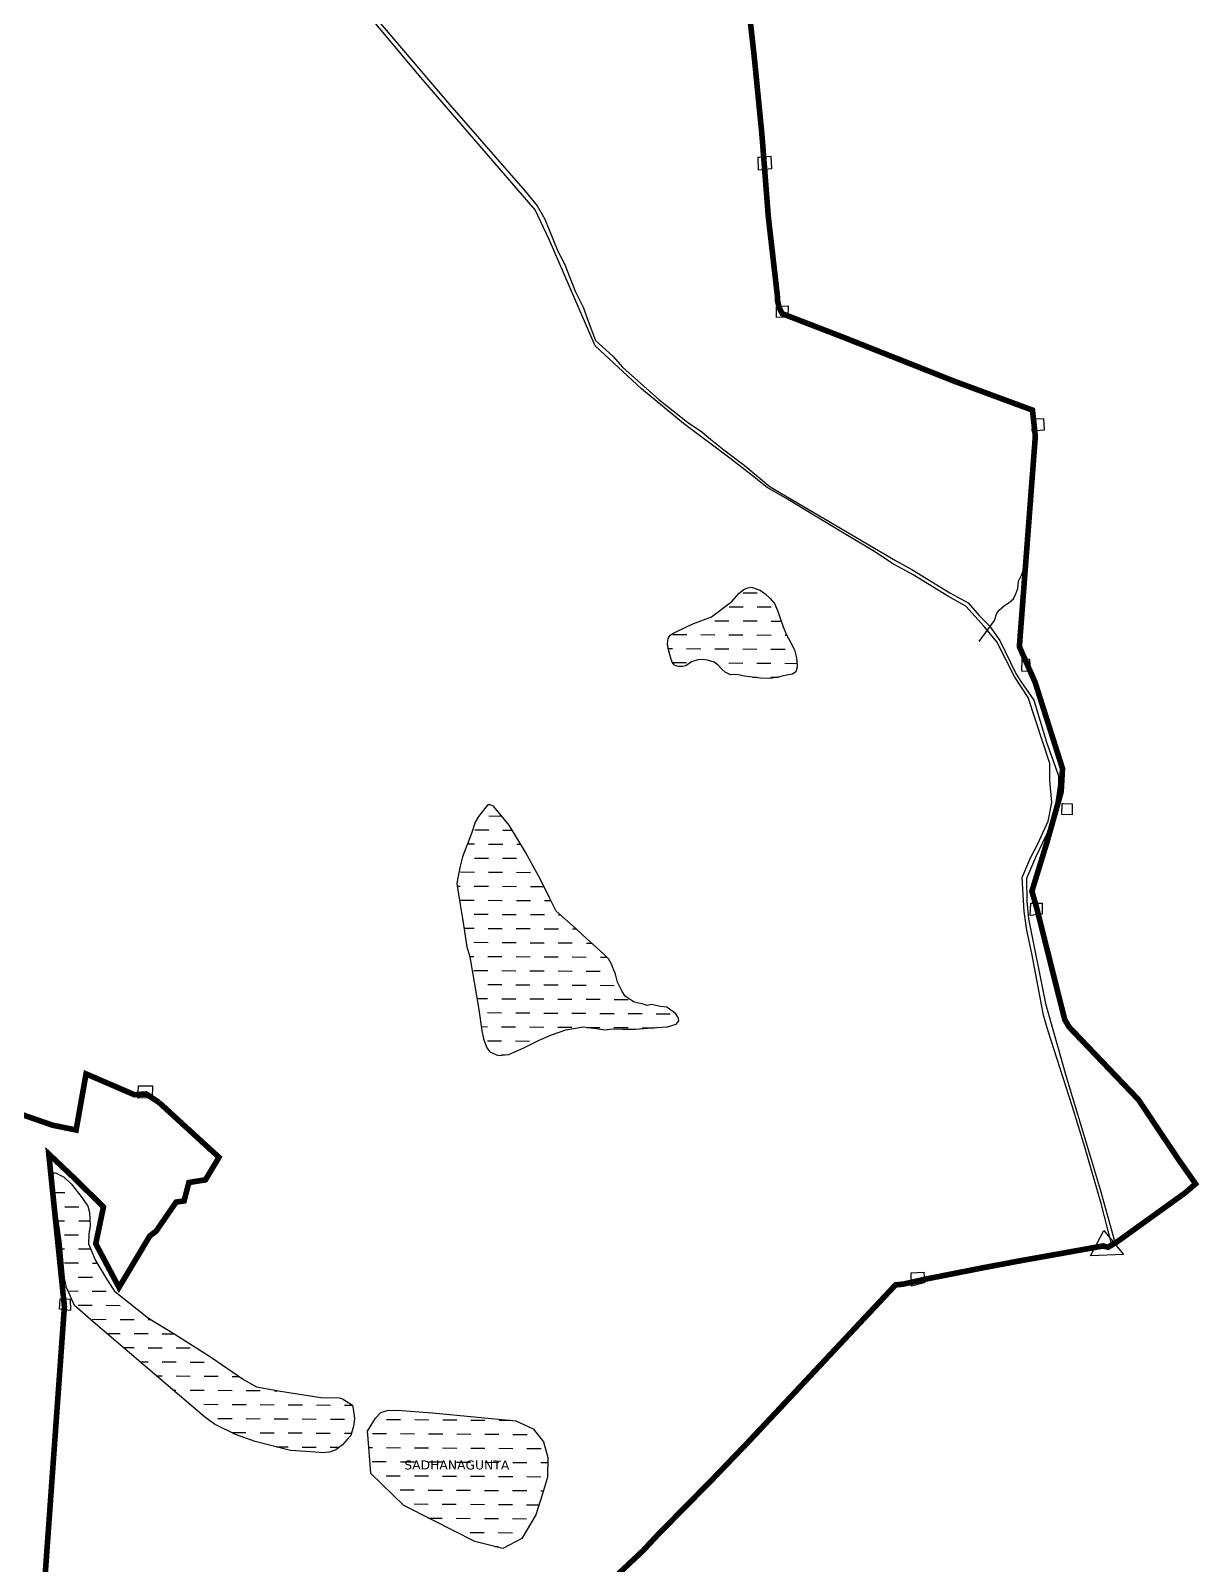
# Model space of a CAD drawing. Header units: inches. Extents: x 360616 to 379062, y 1506291 to 1520405.
# Drawn here: x 376983 to 379062, y 1509518 to 1512248 of the extents above; entities that cross this region are included whole.
import ezdxf

# ---------------------------------------------------------------- set-up
doc = ezdxf.new("R2010")
doc.units = ezdxf.units.IN
doc.header["$MEASUREMENT"] = 0
doc.linetypes.add('ACAD_ISO03W100', pattern=[30, 12, -18])
doc.linetypes.add('BORDER', pattern=[1.75, 0.5, -0.25, 0.5, -0.25, 0, -0.25])
for name, color, linetype in [('BL', 7, 'Continuous'), ('village', 30, 'Continuous'), ('WATER_BODY', 4, 'Continuous'), ('ZSTU', 7, 'Continuous')]:
    doc.layers.add(name, color=color, linetype=linetype)
doc.layers.add('ROAD', color=1, linetype='Continuous', lineweight=25)
doc.layers.add('VILL_BOUNDARY', color=6, linetype='BORDER', lineweight=30)
doc.styles.get("Standard").update_dxf_attribs({"font": 'verdana.TTF'})

msp = doc.modelspace()

# ---------------------------------------------------------------- hatches: boundary and pattern name
at = {"layer": 'WATER_BODY'}
h = msp.add_hatch(dxfattribs=at)
h.set_pattern_fill('DASH', color=256, scale=200, angle=359.63535, style=0)
h.paths.add_polyline_path([(378281.7, 1511096.4), (378297.3, 1511095.8), (378313.4, 1511097.9), (378322, 1511100.4), (378338.6, 1511103.5), (378344.1, 1511107.4), (378346.4, 1511113.6), (378347, 1511118.8), (378345.4, 1511132.5), (378342.2, 1511146.8), (378335.1, 1511160.7), (378327.9, 1511173.4), (378321.9, 1511187.7), (378311.7, 1511216.5), (378306.3, 1511229), (378298.9, 1511238.1), (378290, 1511246.7), (378281, 1511253.1), (378265.5, 1511258), (378259.1, 1511257.1), (378251.9, 1511254.1), (378243.6, 1511247.6), (378230.3, 1511233), (378194.5, 1511205.7), (378161.3, 1511193.3), (378137.5, 1511181.7), (378126.6, 1511176.5), (378120.8, 1511172.9), (378117.4, 1511167.1), (378116.1, 1511157.6), (378117.3, 1511149), (378120.7, 1511136), (378121.8, 1511131.8), (378124.5, 1511125.1), (378128.7, 1511119.2), (378134.4, 1511117), (378143.5, 1511117.1), (378148.8, 1511118.5), (378159, 1511125.4), (378169.8, 1511128.7), (378178.8, 1511129.4), (378187.3, 1511128.3), (378199.3, 1511124.9), (378206.3, 1511119.3), (378212, 1511112.7), (378218.7, 1511107.2), (378228, 1511102.5), (378239.6, 1511103), (378253.2, 1511100)])
h.paths.add_polyline_path([(378205.8, 1511196), (378258.9, 1511196), (378258.8, 1511165.2), (378205.8, 1511165.2)], flags=24)
h = msp.add_hatch(dxfattribs=at)
h.set_pattern_fill('DASH', color=256, scale=200, angle=359.63535, style=0)
h.paths.add_polyline_path([(377935.3, 1510470.9), (377965.9, 1510475.9), (377989.1, 1510473), (378004.5, 1510470.9), (378018.1, 1510472.5), (378036.6, 1510471.9), (378059, 1510471.7), (378087.6, 1510473.9), (378116.3, 1510476.1), (378131.2, 1510480.9), (378136.5, 1510486.8), (378135.6, 1510491.5), (378130.9, 1510499.1), (378114.8, 1510511), (378103.5, 1510512.3), (378087.8, 1510515.8), (378080, 1510514), (378072.7, 1510516.4), (378056.5, 1510520), (378040.6, 1510530.5), (378035.3, 1510538.6), (378027.2, 1510555.6), (378023.5, 1510569.7), (378016, 1510588.7), (378010.9, 1510597), (378002.1, 1510605.8), (377972.6, 1510632.6), (377953.5, 1510650.3), (377918.2, 1510681.8), (377905.3, 1510706.5), (377889.9, 1510737.9), (377874.2, 1510767.3), (377863.7, 1510786.7), (377834.1, 1510834.9), (377814.6, 1510858.6), (377806.4, 1510868.6), (377800.8, 1510871), (377796.6, 1510871), (377792.6, 1510867.1), (377779.7, 1510850.2), (377773.9, 1510840.1), (377767.4, 1510820.2), (377751.2, 1510778.7), (377747, 1510762), (377742.7, 1510737.9), (377741.4, 1510730.7), (377747.3, 1510693.5), (377751.2, 1510668.8), (377759.3, 1510618.2), (377764.7, 1510600.4), (377780.3, 1510507), (377785.5, 1510469), (377788.9, 1510454.9), (377794.5, 1510438.8), (377799.9, 1510431.5), (377815, 1510424.7), (377833.7, 1510426.9), (377860.6, 1510438.4), (377887.5, 1510452.3), (377909.9, 1510461.9)])
h.paths.add_polyline_path([(377809.4, 1510688.6), (377860.2, 1510688.5), (377860.1, 1510657.8), (377809.4, 1510657.8)], flags=24)
h = msp.add_hatch(dxfattribs=at)
h.set_pattern_fill('DASH', color=256, scale=200, angle=359.63535, style=0)
h.paths.add_polyline_path([(377347.5, 1509750.6), (377382.6, 1509738.2), (377445.6, 1509722.1), (377504.2, 1509718.3), (377515, 1509719.4), (377526, 1509723.4), (377537.8, 1509732.2), (377552.5, 1509748.9), (377557.3, 1509765.2), (377559.3, 1509778.3), (377555.9, 1509802.6), (377538.1, 1509814.2), (377532.5, 1509815.9), (377499.2, 1509816.5), (377427.4, 1509827.6), (377379.2, 1509836.5), (377302.9, 1509888.6), (377239.7, 1509929.4), (377192.8, 1509957.5), (377130.1, 1510006.9), (377098.6, 1510060.3), (377084.1, 1510094.6), (377089.3, 1510122.1), (377087.9, 1510145.7), (377085, 1510156.7), (377074.8, 1510171.6), (377055, 1510196.6), (377042.7, 1510208.7), (377027.6, 1510216.2), (377025.7, 1510216.6), (377022.8, 1510211.3), (377024.6, 1510183.7), (377037.4, 1510093.8), (377043.1, 1510028.9), (377046.7, 1510012.2), (377060.9, 1509980), (377094.1, 1509951.1), (377292.2, 1509781.9), (377310.4, 1509768.8)])
h.paths.add_polyline_path([(377272.1, 1509860), (377321.6, 1509859.9), (377321.6, 1509829.1), (377272, 1509829.2)], flags=24)
h = msp.add_hatch(dxfattribs=at)
h.set_pattern_fill('DASH', color=256, scale=200, angle=359.63535, style=0)
h.paths.add_polyline_path([(377647.3, 1509624), (377698.5, 1509598.1), (377773.6, 1509560), (377823, 1509547.6), (377857.2, 1509565.5), (377881.9, 1509607.7), (377902.6, 1509674.5), (377903.4, 1509709.4), (377895.7, 1509737.4), (377877.1, 1509760.6), (377846.3, 1509774.9), (377697.9, 1509789), (377642.8, 1509793.3), (377619.7, 1509794), (377606.3, 1509789.6), (377596.9, 1509779.7), (377582.5, 1509756.7), (377588.1, 1509681.2)])
h.paths.add_polyline_path([(377643.9, 1509708.5), (377838.5, 1509708.3), (377838.5, 1509683.7), (377643.9, 1509683.9)], flags=24)

# ---------------------------------------------------------------- linework, layer by layer
at = {"layer": 'BL'}
for points in [[(378279.6, 1512023.6), (378299.7, 1512025.1), (378301.3, 1512002.5), (378277.9, 1512000.4), (378277.3, 1512023.4), (378279.6, 1512023.6)], [(378310.1, 1511757.8), (378330.5, 1511758.8), (378330.1, 1511738.6), (378309.7, 1511738), (378310.1, 1511757.8)], [(378765.8, 1511558), (378784.7, 1511558.4), (378786, 1511537.6), (378765, 1511536.1), (378765.8, 1511558)], [(378748.1, 1511130.8), (378760.3, 1511130.1), (378761.1, 1511108.5), (378746.6, 1511108.6), (378747.2, 1511130.8), (378748.1, 1511130.8)], [(378819.4, 1510873.5), (378836.1, 1510872.9), (378835.9, 1510853.2), (378817.6, 1510853.6), (378818.2, 1510873.5), (378819.4, 1510873.5)], [(378762.2, 1510695.9), (378782.7, 1510696.3), (378782.7, 1510676.3), (378761.2, 1510674.3), (378762.2, 1510695.9)], [(377174.9, 1510371), (377200.2, 1510370.8), (377199.4, 1510349.6), (377173.8, 1510349.3), (377174.9, 1510371)], [(378892.2, 1510113.3), (378927, 1510070.8), (378868.6, 1510068.8), (378892.2, 1510113.3)], [(378549.7, 1510038.2), (378572, 1510039.7), (378573.4, 1510020.6), (378550, 1510014.7), (378549.7, 1510038.2)], [(377035.6, 1509992.2), (377053.5, 1509991.3), (377053.9, 1509971.5), (377034.4, 1509973.5), (377035.4, 1509992.2)]]:
    msp.add_lwpolyline(points, dxfattribs=at)
at = {"layer": 'BL', "color": 4}
msp.add_lwpolyline([(377596.9, 1509779.7), (377606.3, 1509789.6), (377619.7, 1509794), (377642.8, 1509793.3), (377697.9, 1509789), (377846.3, 1509774.9), (377877.1, 1509760.6), (377895.7, 1509737.4), (377903.4, 1509709.4), (377902.6, 1509674.5), (377893.5, 1509645.2), (377881.9, 1509607.7), (377857.2, 1509565.5), (377823, 1509547.6), (377773.6, 1509560), (377698.5, 1509598.1), (377647.3, 1509624), (377588.1, 1509681.2), (377586.3, 1509705.1), (377584, 1509735.8), (377582.5, 1509756.7), (377596.9, 1509779.7)], dxfattribs=at)
at = {"layer": 'ROAD', "color": 1}
for points in [[(378905.6, 1510089.6), (378887.4, 1510161.5), (378858.6, 1510262), (378836.1, 1510335.2), (378793.4, 1510468.1), (378785.2, 1510496.7), (378764.8, 1510603.4), (378755.4, 1510648.2), (378750.3, 1510681.3), (378746.9, 1510741.6), (378761.6, 1510776.6), (378775, 1510801.6), (378793.2, 1510841.8), (378799.6, 1510874.9), (378796, 1510914), (378796.2, 1510944.6), (378757.8, 1511062.2), (378734.1, 1511098.1), (378702, 1511161.1), (378679.4, 1511188.3), (378647, 1511224.7), (378616.2, 1511241.6), (378553, 1511280.5), (378515, 1511301.1), (378489.4, 1511318), (378468.3, 1511331.1), (378430.1, 1511353.5), (378376.6, 1511386.3), (378329.3, 1511414.7), (378293.4, 1511435.5), (378264.5, 1511458.7), (378227, 1511487.7), (378144.3, 1511549.2), (378069.9, 1511611.2), (377987.4, 1511687.5), (377905.8, 1511876.7), (377880.7, 1511929.8), (377677.4, 1512165.3), (377588.3, 1512271.3)], [(377594.9, 1512273.4), (377708, 1512140.6), (377728.6, 1512116.3), (377862.8, 1511963.1), (377884, 1511937), (377897.6, 1511913.1), (377920.9, 1511855.9), (377932.6, 1511833.6), (377951.9, 1511784.7), (377966.6, 1511755), (377973.1, 1511736.1), (377988.2, 1511697), (378019, 1511669.5), (378036.1, 1511650), (378100.7, 1511592.1), (378151.5, 1511551.9), (378177.3, 1511534.7), (378192.5, 1511521.9), (378216.3, 1511502.6), (378252.4, 1511475.3), (378298.4, 1511436.7), (378521.6, 1511305.5), (378550.7, 1511289.7), (378618.5, 1511248.2), (378650.8, 1511230.6), (378670.4, 1511207.8), (378688.6, 1511189.2), (378707.2, 1511163.1), (378735.7, 1511104.8), (378744.8, 1511090.5), (378767.6, 1511057.1), (378790.5, 1510982.6), (378811.4, 1510922.3), (378811.7, 1510907.7), (378806, 1510871.2), (378795.6, 1510829.5), (378770.7, 1510777.1), (378754.4, 1510740.2), (378755.4, 1510699.8), (378758.4, 1510668.1), (378788.3, 1510517.5), (378824.5, 1510389.3), (378868.1, 1510246), (378885.7, 1510186.8), (378911.8, 1510092.6)]]:
    msp.add_lwpolyline(points, dxfattribs=at)
at = {"layer": 'VILL_BOUNDARY', "linetype": 'ACAD_ISO03W100', "lineweight": -2, "ltscale": 3, "const_width": 10}
for points in [[(378029, 1509503.1), (378072.1, 1509543.5), (378099.6, 1509573), (378137.3, 1509611.3), (378192.8, 1509667.6), (378260, 1509737.5), (378521.7, 1510016.8), (378535.4, 1510018.2), (378576.3, 1510027.3), (378679, 1510047.6), (378740.8, 1510059.2), (378891, 1510086.1), (378899.6, 1510083.8), (378913.6, 1510092), (378921.5, 1510097.5), (379036.5, 1510180.3), (379055.4, 1510196.6), (379023.8, 1510241.8), (378953.8, 1510346.4), (378830.3, 1510475.8), (378822.7, 1510489), (378810.7, 1510536.3), (378772.7, 1510687.9), (378764.3, 1510717.3), (378791.3, 1510805.2), (378816.4, 1510894.2), (378818.7, 1510935.5), (378770.2, 1511088.4), (378742, 1511152.5), (378770.4, 1511526.9), (378766.2, 1511565), (378765.3, 1511573.3), (378626.5, 1511624.6), (378429.9, 1511702.5), (378320.3, 1511744.8), (378315.3, 1511754.3), (378312, 1511766.9), (378311.4, 1511777.8), (378295.4, 1511917.2), (378283.9, 1512064.9), (378270, 1512205.5), (378255.6, 1512334)], [(377211.3, 1510341.6), (377188.6, 1510356.5), (377167.7, 1510355.2), (377081.7, 1510392.2), (377064, 1510292.4), (377022.3, 1510300.9), (376811.3, 1510374.2), (376711.1, 1510399.6), (376712, 1510413.6), (376599.9, 1510434.7), (376618.2, 1510556.3), (376143, 1510900.7), (375897.7, 1510952.8), (375861.1, 1511106.3), (375791.5, 1511237), (375646, 1511241.7), (375529, 1511249.9), (375529, 1511265.5), (375651.5, 1511445.3), (375600.7, 1511541.9), (375563, 1511537.1), (375450.9, 1511453.2), (375291.2, 1511597.8)], [(377211.3, 1510341.6), (377318.2, 1510243.8), (377294.2, 1510203.8), (377264.6, 1510198.9), (377256.1, 1510166.2), (377242, 1510164.2), (377206.2, 1510112.2), (377195.3, 1510104.2), (377140.3, 1510012.3), (377099, 1510090.1), (377112.7, 1510155.6), (377059.1, 1510208.3), (377015.4, 1510249.8), (377043.2, 1509978.1), (377007.1, 1509474.8), (377286.9, 1509446), (377622.5, 1509252.6), (377720.8, 1509192.7)]]:
    msp.add_lwpolyline(points, dxfattribs=at)
at = {"layer": 'village', "color": 4}
for points in [[(378670.3, 1511161.7), (378698, 1511199.1), (378701.8, 1511212.1), (378705.9, 1511217.5), (378715.4, 1511225.8), (378723.8, 1511231.2), (378731.5, 1511237.6), (378735.5, 1511246.3), (378739, 1511255.8), (378740.5, 1511269.2), (378746.1, 1511280.8), (378753.1, 1511298.5), (378753.1, 1511298.5)], [(378265.5, 1511258), (378281, 1511253.1), (378290, 1511246.7), (378298.9, 1511238.1), (378306.3, 1511229), (378311.7, 1511216.5), (378321.9, 1511187.7), (378327.9, 1511173.4), (378335.1, 1511160.7), (378342.2, 1511146.8), (378345.4, 1511132.5), (378347, 1511118.8), (378346.4, 1511113.6), (378344.1, 1511107.4), (378338.6, 1511103.5), (378322, 1511100.4), (378313.4, 1511097.9), (378297.3, 1511095.8), (378281.7, 1511096.4), (378253.2, 1511100), (378239.6, 1511103), (378228, 1511102.5), (378218.7, 1511107.2), (378212, 1511112.7), (378206.3, 1511119.3), (378199.3, 1511124.9), (378187.3, 1511128.3), (378178.8, 1511129.4), (378169.8, 1511128.7), (378159, 1511125.4), (378148.8, 1511118.5), (378143.5, 1511117.1), (378134.4, 1511117), (378128.7, 1511119.2), (378124.5, 1511125.1), (378121.8, 1511131.8), (378120.7, 1511136), (378117.3, 1511149), (378116.1, 1511157.6), (378117.4, 1511167.1), (378120.8, 1511172.9), (378126.6, 1511176.5), (378137.5, 1511181.7), (378161.3, 1511193.3), (378194.5, 1511205.7), (378230.3, 1511233), (378243.6, 1511247.6), (378251.9, 1511254.1), (378259.1, 1511257.1), (378265.5, 1511258)], [(377799.9, 1510431.5), (377815, 1510424.7), (377833.7, 1510426.9), (377860.6, 1510438.4), (377887.5, 1510452.3), (377909.9, 1510461.9), (377935.3, 1510470.9), (377965.9, 1510475.9), (377989.1, 1510473), (378004.5, 1510470.9), (378018.1, 1510472.5), (378036.6, 1510471.9), (378059, 1510471.7), (378087.6, 1510473.9), (378116.3, 1510476.1), (378131.2, 1510480.9), (378136.5, 1510486.8), (378135.6, 1510491.5), (378130.9, 1510499.1), (378114.8, 1510511), (378103.5, 1510512.3), (378087.8, 1510515.8), (378080, 1510514), (378072.7, 1510516.4), (378056.5, 1510520), (378040.6, 1510530.5), (378035.3, 1510538.6), (378027.2, 1510555.6), (378023.5, 1510569.7), (378016, 1510588.7), (378010.9, 1510597), (378002.1, 1510605.8), (377972.6, 1510632.6), (377953.5, 1510650.3), (377918.2, 1510681.8), (377905.3, 1510706.5), (377889.9, 1510737.9), (377874.2, 1510767.3), (377863.7, 1510786.7), (377834.1, 1510834.9), (377814.6, 1510858.6), (377806.4, 1510868.6), (377800.8, 1510871), (377796.6, 1510871), (377792.6, 1510867.1), (377779.7, 1510850.2), (377773.9, 1510840.1), (377767.4, 1510820.2), (377751.2, 1510778.7), (377747, 1510762), (377742.7, 1510737.9), (377741.4, 1510730.7), (377747.3, 1510693.5), (377751.2, 1510668.8), (377759.3, 1510618.2), (377764.7, 1510600.4), (377780.3, 1510507), (377785.5, 1510469), (377788.9, 1510454.9), (377794.5, 1510438.8), (377799.9, 1510431.5)], [(377027.6, 1510216.2), (377042.7, 1510208.7), (377055, 1510196.6), (377074.8, 1510171.6), (377085, 1510156.7), (377087.9, 1510145.7), (377089.3, 1510122.1), (377086.5, 1510107.2), (377086.2, 1510089.8), (377098.6, 1510060.3), (377119.7, 1510024.6), (377132.1, 1510005.4), (377192.8, 1509957.5), (377239.7, 1509929.4), (377302.9, 1509888.6), (377361.9, 1509848.3), (377385.1, 1509835.4), (377427.4, 1509827.6), (377499.2, 1509816.5), (377532.5, 1509815.9), (377538.1, 1509814.2), (377555.9, 1509802.6), (377557.8, 1509788.6), (377559.3, 1509778.3), (377557.3, 1509765.2), (377552.5, 1509748.9), (377546.1, 1509741.7), (377537.8, 1509732.2), (377526, 1509723.4), (377515, 1509719.4), (377502.2, 1509718.1), (377490, 1509719.2), (377445.6, 1509722.1), (377382.6, 1509738.2), (377347.5, 1509750.6), (377310.4, 1509768.8), (377292.2, 1509781.9), (377094.1, 1509951.1), (377060.9, 1509980), (377046.7, 1510012.2), (377043.1, 1510028.9), (377037.4, 1510093.8), (377024.6, 1510183.7), (377022.8, 1510211.3), (377025.7, 1510216.6), (377027.6, 1510216.2)]]:
    msp.add_lwpolyline(points, dxfattribs=at)

# ---------------------------------------------------------------- texts
at = {"layer": 'ZSTU', "color": 0, "insert": (377647.9, 1509704.5), "char_height": 16, "attachment_point": 1, "rotation": 359.9497}
msp.add_mtext('SADHANAGUNTA', dxfattribs=at)

doc.saveas('drawing.dxf')
